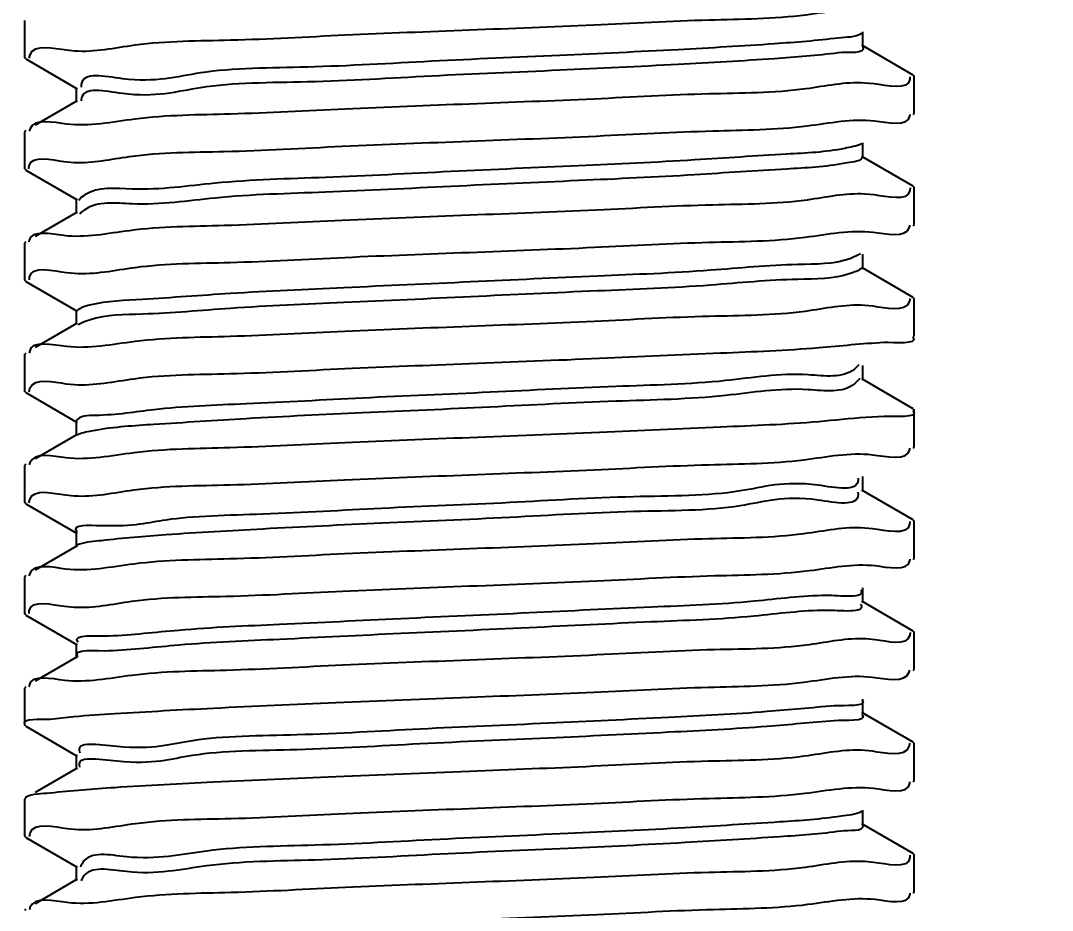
# Model space of a CAD drawing. Extents: x -452079 to 117456, y 3902 to 836955.
# Drawn here: x -256828.9 to -256736.4, y 691730.2 to 691810 of the extents above; entities that cross this region are included whole.
import ezdxf
from ezdxf import colors
from ezdxf.entities.mleader import LeaderData, LeaderLine
from ezdxf.math import Vec2, Vec3

# ---------------------------------------------------------------- set-up
doc = ezdxf.new("R2010")
doc.units = 0
doc.header["$LTSCALE"] = 1000
doc.header["$MEASUREMENT"] = 0
doc.linetypes.add('AUDIT_D_160901175043-111', pattern=[0])
doc.linetypes.add('AUDIT_D_160901175043-122', pattern=[0])
doc.layers.add('总说明', color=2, linetype='Continuous')
doc.styles.add('标题文字', font='txt.shx', dxfattribs={"bigfont": 'hztxt.shx'})

msp = doc.modelspace()

# ---------------------------------------------------------------- linework, layer by layer
at = {"layer": '总说明', "color": 133, "linetype": 'Continuous'}
for p, q in [((-256828.5739842237, 691806.664616964), (-256828.5739842237, 691809.9879238383)), ((-256753.4195282099, 691807.6616090277), (-256753.4195282099, 691808.9909317737)), ((-256828.1666865789, 691806.6298613829), (-256828.1019697313, 691806.9369848549)), ((-256824.822726778, 691807.358368571), (-256824.129002183, 691807.2888784214)), ((-256748.9089856663, 691805.1121441919), (-256753.5261316181, 691807.7850018108)), ((-256828.4795766522, 691806.5554125692), (-256828.5739799378, 691806.6653531688)), ((-256828.4795766522, 691806.5554125692), (-256823.8625097958, 691803.8826007658)), ((-256748.9089856663, 691805.1121441919), (-256748.8146234241, 691805.0037018555)), ((-256752.4191800368, 691804.323127864), (-256753.2576600679, 691804.3961159849)), ((-256749.2015009777, 691804.9591378142), (-256749.1977080193, 691804.7431358212)), ((-256748.8146191047, 691801.6796566426), (-256748.8146191047, 691805.002963517)), ((-256823.9690751185, 691804.0059714542), (-256823.9690751185, 691802.6766487072)), ((-256823.8624717103, 691802.8000414904), (-256827.6416840193, 691800.612137125)), ((-256823.5122418248, 691802.9090910285), (-256823.5210576591, 691802.79033608)), ((-256748.9090266761, 691801.5704522479), (-256748.8146191047, 691801.6796744486)), ((-256828.5739842237, 691796.6946963231), (-256828.5739842237, 691800.0180031975)), ((-256828.4796176621, 691800.1271838715), (-256828.5739799378, 691800.0187394117)), ((-256753.4195282099, 691797.6916883868), (-256753.4195282099, 691799.0210111329)), ((-256748.9089856663, 691795.142223552), (-256753.5261316181, 691797.81508117)), ((-256828.2037951567, 691796.7083936614), (-256828.1815832698, 691796.9764581063)), ((-256825.0819291578, 691797.3636757323), (-256824.1342878037, 691797.2839975209)), ((-256828.4795766522, 691796.5854919284), (-256828.5739842237, 691796.6946851892)), ((-256828.4795766522, 691796.5854919284), (-256823.8625097958, 691793.912680125)), ((-256749.1933411633, 691795.0140413783), (-256749.2094116782, 691794.7574401126)), ((-256748.9089856663, 691795.142223552), (-256748.8146191047, 691795.0330606998)), ((-256748.8146191047, 691791.7097360027), (-256748.8146191047, 691795.0330428771)), ((-256823.9690751185, 691794.0360508134), (-256823.9690751185, 691792.7067280664)), ((-256752.3733382442, 691794.3576109671), (-256753.25617136, 691794.4353500559)), ((-256823.8624717103, 691792.8301208589), (-256827.6416840193, 691790.6422164842)), ((-256823.5027851549, 691792.7846504097), (-256823.6421815951, 691792.6412163462)), ((-256823.4617183202, 691792.8219755954), (-256823.5027851549, 691792.7846504097)), ((-256748.9090266761, 691791.600531607), (-256748.8146191047, 691791.7097101501)), ((-256828.4796176621, 691790.1572632306), (-256828.5739842237, 691790.0480714227)), ((-256828.5739842237, 691786.7247756823), (-256828.5739842237, 691790.0480825567)), ((-256753.6235982304, 691789.0692393082), (-256754.5656920218, 691788.6454876048)), ((-256753.4195282099, 691787.721767746), (-256753.4195282099, 691789.051090492)), ((-256748.9089856663, 691785.1723029112), (-256753.5261316181, 691787.8451605384)), ((-256828.4795766522, 691786.6155712876), (-256828.5739814335, 691786.7241818068)), ((-256828.4795766522, 691786.6155712876), (-256823.8625097958, 691783.9427594842)), ((-256828.1622039371, 691786.7553050724), (-256828.1569889051, 691786.9875787041)), ((-256824.8286105258, 691787.4179741918), (-256824.1285728471, 691787.3512282354)), ((-256749.1911436276, 691785.0922892458), (-256749.2562113156, 691784.7795216973)), ((-256748.9089856663, 691785.1723029112), (-256748.8146191047, 691785.0630963837)), ((-256748.8146191047, 691781.739815361), (-256748.8146191047, 691785.0631222363)), ((-256823.9690751185, 691784.066130181), (-256823.9690751185, 691782.7368074256)), ((-256752.4845357587, 691784.3770541503), (-256753.2581132663, 691784.4517688045)), ((-256823.8624717103, 691782.860200218), (-256827.6416840193, 691780.6722958434)), ((-256823.6141980228, 691782.8202068406), (-256823.7757191782, 691782.728465032)), ((-256823.5536118777, 691782.8499130543), (-256823.6141980228, 691782.8202068406)), ((-256748.9090266761, 691781.6306109672), (-256748.8146208332, 691781.7402838526)), ((-256828.4796176621, 691780.1873425898), (-256828.5739814335, 691780.0775680487)), ((-256828.5739842237, 691776.7548550415), (-256828.5739842237, 691780.0781619243)), ((-256753.7688875881, 691779.1444151459), (-256754.1635436726, 691778.7546933071)), ((-256753.4195282099, 691777.7518471052), (-256753.4195282099, 691779.0811698606)), ((-256824.8841371008, 691777.4428132271), (-256824.1300947213, 691777.3695413909)), ((-256753.6993559332, 691777.9167461974), (-256754.1635436726, 691777.4253705518)), ((-256748.9089856663, 691775.2023822704), (-256753.5261316181, 691777.8752398976)), ((-256828.4795766522, 691776.6456506468), (-256828.5739793063, 691776.7556442582)), ((-256828.4795766522, 691776.6456506468), (-256823.8625097958, 691773.9728388517)), ((-256828.1832206299, 691776.7127266071), (-256828.1060123344, 691777.0322894166)), ((-256748.9089856663, 691775.2023822704), (-256748.8146208332, 691775.0936700861)), ((-256748.8146191047, 691771.7698947211), (-256748.8146191047, 691775.0932016039)), ((-256823.9690751185, 691774.0962095401), (-256823.9690751185, 691772.7668867857)), ((-256751.5343901937, 691774.5037925254), (-256753.1505023328, 691774.4148844612)), ((-256823.8624717103, 691772.8902795772), (-256827.6416840193, 691770.7023752026)), ((-256823.6206661401, 691772.9391859929), (-256823.8407485497, 691772.8488307596)), ((-256748.9090266761, 691771.6606903264), (-256748.8146225934, 691771.7705581832)), ((-256828.5739842237, 691766.7849344007), (-256828.5739842237, 691770.1082412835)), ((-256828.4796176621, 691770.21742195), (-256828.5739793063, 691770.1090305011)), ((-256753.4195282099, 691767.7819264644), (-256753.4195282099, 691769.1112492197)), ((-256753.8494969879, 691768.9663064472), (-256753.8472442192, 691768.8638990085)), ((-256824.9093215515, 691767.4705034663), (-256824.130640873, 691767.3954828038)), ((-256753.8582013969, 691767.7238190734), (-256753.8472442192, 691767.5345762532)), ((-256748.9089856663, 691765.2324616296), (-256753.5261316181, 691767.9053192568)), ((-256828.4795766522, 691766.675730006), (-256828.5739842237, 691766.7849523175)), ((-256828.4795766522, 691766.675730006), (-256823.8625097958, 691764.0029182109)), ((-256828.1968465199, 691766.7583915471), (-256828.1348704671, 691767.0684871209)), ((-256752.5533105967, 691764.4307111484), (-256753.2600308147, 691764.49763079)), ((-256749.2248488044, 691765.089813104), (-256749.2280178418, 691764.8614092312)), ((-256748.9089856663, 691765.2324616296), (-256748.8146225934, 691765.1239444261)), ((-256748.8146191047, 691761.7999740803), (-256748.8146191047, 691765.123280963)), ((-256823.9690751185, 691764.1262888993), (-256823.9690751185, 691762.7969661449)), ((-256823.8624717103, 691762.9203589364), (-256827.6416840193, 691760.7324545627)), ((-256823.6757180815, 691763.0578832199), (-256823.893006652, 691762.9665784613)), ((-256748.9090266761, 691761.6907696855), (-256748.8146191047, 691761.7999768743)), ((-256828.4796176621, 691760.2475013091), (-256828.5739842237, 691760.138338552)), ((-256828.5739842237, 691756.8150137599), (-256828.5739842237, 691760.1383206426)), ((-256753.4195282099, 691757.8120058236), (-256753.4195282099, 691759.1413285789)), ((-256748.9089856663, 691755.2625409887), (-256753.5261316181, 691757.935398616)), ((-256828.1954910432, 691756.8346128316), (-256828.179931219, 691757.0904089232)), ((-256825.0169513666, 691757.4902832044), (-256824.132516946, 691757.4126059824)), ((-256828.4795766522, 691756.7058093651), (-256828.5739842237, 691756.8150025319)), ((-256828.4795766522, 691756.7058093651), (-256823.8625097958, 691754.0329975701)), ((-256749.1853003551, 691755.1455316768), (-256749.2131524918, 691754.8696978997)), ((-256748.9089856663, 691755.2625409887), (-256748.8146191047, 691755.1533631088)), ((-256748.8146191047, 691751.8300534395), (-256748.8146191047, 691755.1533603232)), ((-256752.3203887598, 691754.483048726), (-256753.1573539239, 691754.5574802338)), ((-256823.9690751185, 691754.1563682585), (-256823.9690751185, 691752.8270455041)), ((-256823.8624717103, 691752.9504382956), (-256827.6416840193, 691750.7625339219)), ((-256748.9090266761, 691751.7208490447), (-256748.8146227257, 691751.829378809)), ((-256828.4796176621, 691750.2775806683), (-256828.5739842237, 691750.168376471)), ((-256828.5739842237, 691746.8450931191), (-256828.5739842237, 691750.1684000018)), ((-256753.4195282099, 691747.8420851828), (-256753.4195282099, 691749.1714079381)), ((-256748.9089856663, 691745.2926203479), (-256753.5261316181, 691747.9654779761)), ((-256828.4795766522, 691746.7358887253), (-256828.5739837245, 691746.8448431754)), ((-256826.3066085887, 691747.3827338909), (-256824.1618257196, 691747.6053822563)), ((-256828.4795766522, 691746.7358887253), (-256823.8625097958, 691744.0630769293)), ((-256749.2235057217, 691745.2155500344), (-256749.2850796853, 691744.911279264)), ((-256748.9089856663, 691745.2926203479), (-256748.8146227257, 691745.1827650509)), ((-256748.8146191047, 691741.8601327987), (-256748.8146191047, 691745.1834396824)), ((-256823.9690751185, 691744.1864476177), (-256823.9690751185, 691742.8571248633)), ((-256752.5708530408, 691744.4892205811), (-256753.2597262331, 691744.5584028579)), ((-256823.8624717103, 691742.9805176548), (-256827.6416840193, 691740.7926132894)), ((-256748.9090266761, 691741.7509284039), (-256748.8146244225, 691741.8609517982)), ((-256828.5739842237, 691736.8751724876), (-256828.5739842237, 691740.198479361)), ((-256828.4796176621, 691740.3076600275), (-256828.5739837245, 691740.1982294173)), ((-256753.4195282099, 691737.872164542), (-256753.4195282099, 691739.2014872982)), ((-256824.7782594667, 691737.5730910228), (-256824.1280888722, 691737.5066727056)), ((-256748.9089856663, 691735.3226997071), (-256753.5261316181, 691737.9955573353)), ((-256828.4795766522, 691736.7659680845), (-256828.5739816663, 691736.8757421608)), ((-256828.4795766522, 691736.7659680845), (-256823.8625097958, 691734.0931562894)), ((-256828.1609597908, 691736.8429788427), (-256828.1005906251, 691737.1454074105)), ((-256749.2091040065, 691735.1730393079), (-256749.2075176233, 691734.9527899997)), ((-256748.9089856663, 691735.3226997071), (-256748.8146244225, 691735.2143380401)), ((-256748.8146191047, 691731.8902121579), (-256748.8146191047, 691735.2135190415)), ((-256823.9690751185, 691734.2165269769), (-256823.9690751185, 691732.8872042309)), ((-256752.4648705547, 691734.5293206788), (-256753.2584587925, 691734.6005857653)), ((-256823.8624717103, 691733.010597014), (-256827.6416840193, 691730.8226926486)), ((-256823.4589963996, 691733.0423539701), (-256823.5316747272, 691732.8816205432)), ((-256823.4396764872, 691733.0788761826), (-256823.4589963996, 691733.0423539701)), ((-256748.9090266761, 691731.7810077631), (-256748.8146191047, 691731.8902355517)), ((-256828.4796176621, 691730.3377393867), (-256828.5739816663, 691730.2291284028))]:
    msp.add_line(p, q, dxfattribs=at)
for points, start_tangent, end_tangent in [([(-256788.6943016642, 691809.157097119), (-256777.5458520607, 691809.6066706536), (-256767.2129812439, 691810.0597074694), (-256758.5372938545, 691810.5177230929), (-256752.4191800368, 691810.9697416221)], (0.9992093668970119, 0.03975727738757817), (0.9936256491573059, -0.112730072903031)), ([(-256824.129002183, 691807.2888784214), (-256818.6901017738, 691807.8062391031), (-256810.1139463962, 691808.2573977608), (-256799.8503818804, 691808.7072074144), (-256788.6943016642, 691809.157097119)], (0.997293029417088, -0.07352967751926708), (0.999209366874808, 0.03975727794562509)), ([(-256753.5031923943, 691808.8298814028), (-256755.623325297, 691808.4270761666)], (-0.8545442055247621, -0.5193786680294573), (-0.9925678772972736, -0.1216922715606229)), ([(-256828.1019697313, 691806.9369848549), (-256824.822726778, 691807.358368571)], (0.3338840271720197, 0.9426141609372279), (0.9921337532168288, -0.125182329934735)), ([(-256755.623325297, 691808.4270761666), (-256761.3416004305, 691807.9065080286), (-256769.9775239223, 691807.3859399167), (-256780.6099221253, 691806.8653718132), (-256792.1046621048, 691806.3448036752), (-256803.2356269614, 691805.8242355633), (-256812.8155028013, 691805.3036674262), (-256819.8224268046, 691804.7830993227), (-256823.5089868114, 691804.2625312108), (-256823.520538227, 691804.0231905013)], (-0.9925678776615909, -0.1216922685891148), (0.03836108958405816, -0.9992639425126497)), ([(-256755.623325297, 691807.0977534197), (-256761.3416004305, 691806.5771852742), (-256769.9775239223, 691806.0566171698), (-256780.6099221253, 691805.5360490672), (-256792.1046621048, 691805.0154809208), (-256803.2356269614, 691804.4949128173), (-256812.8155028013, 691803.9743446709), (-256819.8224268046, 691803.4537765683), (-256823.5089868114, 691802.9332084648)], (-0.992567877682309, -0.1216922684201301), (-0.1449315840395879, -0.9894416789016804)), ([(-256753.4462116075, 691807.6407736476), (-256753.4326534786, 691807.6183215232), (-256755.623325297, 691807.0977534197)], (0.6154416976256123, -0.7881824134194473), (-0.9925678774341608, -0.1216922704441205)), ([(-256753.2576600679, 691804.3961159849), (-256758.5372938545, 691803.8711093442), (-256767.2129812439, 691803.4130937114), (-256777.5458520607, 691802.9600568964), (-256788.6943016642, 691802.510483361)], (-0.9982275252931332, 0.05951308887251094), (-0.9992093668912978, -0.03975727753118902)), ([(-256749.1977080193, 691804.7431358212), (-256752.4191800368, 691804.323127864)], (-0.0973132247761557, -0.9952538049581451), (-0.993625649212243, 0.1127300724188043)), ([(-256788.6943016642, 691802.510483361), (-256799.8503818804, 691802.0605936489), (-256810.1139463962, 691801.6107839943), (-256818.6901017738, 691801.159625346), (-256824.822726778, 691800.711754813)], (-0.9992093668943733, -0.03975727745388982), (-0.9921337535540392, 0.1251823272621709)), ([(-256823.5089868114, 691802.9332084648), (-256823.5122418248, 691802.9090910285)], (-0.1449319836142526, -0.9894416203726414), (-0.122781635247958, -0.992433710655698)), ([(-256752.3733382442, 691801.0042247243), (-256749.2004172814, 691801.4587637495), (-256749.1919543457, 691801.575692203)], (0.9931062954079786, -0.1172172599109911), (0.01851723393512748, 0.9998285413246573)), ([(-256824.822726778, 691800.711754813), (-256828.1123031874, 691800.2596838839), (-256828.1553246931, 691800.0759668221)], (-0.9921337538403435, 0.1251823249930625), (-0.1560008517424571, -0.9877569206316037)), ([(-256788.6943016642, 691799.1871764875), (-256777.3139365849, 691799.6463693558), (-256766.884838953, 691800.1053324315), (-256758.4276335028, 691800.5544869277), (-256752.3733382442, 691801.0042247243)], (0.9992093669013694, 0.03975727727806081), (0.9931062956540884, -0.1172172578258611)), ([(-256824.1342878037, 691797.2839975209), (-256819.1843495214, 691797.8061470595), (-256810.6813497667, 691798.260566013), (-256800.1004296851, 691798.7269139971), (-256788.6943016642, 691799.1871764875)], (0.9987783135547935, -0.04941538599103054), (0.9992093668789411, 0.03975727784174631)), ([(-256753.5537628562, 691798.9498369732), (-256755.0526894772, 691798.5362818764)], (-0.8835367623553586, -0.4683618148041221), (-0.9796624217473104, -0.2006527832256382)), ([(-256828.1815832698, 691796.9764581063), (-256825.0819291578, 691797.3636757323)], (0.2228162371324151, 0.974860464102505), (0.9931705067735719, -0.116671952392709)), ([(-256755.0526894772, 691798.5362818764), (-256760.2653254301, 691798.0157137645), (-256768.5104134766, 691797.4951456274), (-256778.9084694603, 691796.9745775155), (-256790.3503571612, 691796.454009412), (-256801.6155973089, 691795.9334412656), (-256811.5025532183, 691795.412873163), (-256818.9566065253, 691794.892305025), (-256823.1826508709, 691794.3717369122), (-256823.7167625477, 691793.8723396688)], (-0.9796624209921542, -0.200652786912595), (-0.5443056553591382, -0.8388869730446762)), ([(-256753.4399407257, 691797.7061979409), (-256755.0526894772, 691797.206959122)], (-0.5793640390958534, -0.8150688990524289), (-0.9796624219097837, -0.2006527824323828)), ([(-256755.0526894772, 691797.206959122), (-256760.2653254301, 691796.6863910101), (-256768.5104134766, 691796.1658228721), (-256778.9084694603, 691795.6452547602), (-256790.3503571612, 691795.1246866576), (-256801.6155973089, 691794.6041185196), (-256811.5025532183, 691794.083550416), (-256818.9566065253, 691793.5629822697), (-256823.1826508709, 691793.0424141661), (-256823.4617183202, 691792.8219755954)], (-0.9796624210323952, -0.2006527867161231), (-0.7472872352853431, -0.6645011572447322)), ([(-256753.25617136, 691794.4353500559), (-256758.4276335028, 691793.9078731613), (-256766.884838953, 691793.4587186651), (-256777.3139365849, 691792.9997555978), (-256788.6943016642, 691792.5405627211)], (-0.9983777256730061, 0.05693783346770148), (-0.9992093668800437, -0.03975727781403339)), ([(-256749.2094116782, 691794.7574401126), (-256752.3733382442, 691794.3576109671)], (-0.1947200204728604, -0.9808588652946197), (-0.9931062958122778, 0.1172172564856236)), ([(-256788.6943016642, 691792.5405627211), (-256800.1004296851, 691792.080300239), (-256810.6813497667, 691791.6139522466), (-256819.1843495214, 691791.1595333024), (-256825.0819291578, 691790.7170619752)], (-0.9992093669109275, -0.03975727703784113), (-0.9931705071401133, 0.1166719492725233)), ([(-256825.0819291578, 691790.7170619752), (-256828.1933373393, 691790.2674934614), (-256828.203984517, 691790.148016587)], (-0.993170507041028, 0.1166719501159864), (-0.03352808187699215, -0.9994377758148077)), ([(-256788.6943016642, 691789.2172558383), (-256777.4971136705, 691789.6688495168), (-256767.1989051768, 691790.1205310171), (-256758.6084685189, 691790.5735606888), (-256752.4845357587, 691791.0236679075)], (0.999209366905379, 0.03975727717729229), (0.9922291493378886, -0.1244239334059575)), ([(-256752.4845357587, 691791.0236679075), (-256749.2390354362, 691791.478032319), (-256749.2019072523, 691791.6448874875)], (0.9922291498135161, -0.1244239296130262), (0.1497394319264672, 0.9887254940206301)), ([(-256824.1285728471, 691787.3512282354), (-256818.6767127005, 691787.8672059878), (-256810.168421279, 691788.3149855678), (-256799.8860925746, 691788.765885967), (-256788.6943016642, 691789.2172558383)], (0.9974288101967033, -0.0716642769417873), (0.9992093668820043, 0.03975727776475821)), ([(-256754.5656920218, 691788.6454876048), (-256759.2597293587, 691788.1249194668), (-256767.0934833692, 691787.6043513549), (-256777.2313458969, 691787.0837832178), (-256788.5919349709, 691786.5632151143), (-256799.9634432749, 691786.0426470014), (-256810.1328987156, 691785.5220788644), (-256818.0155494058, 691785.0015107525), (-256822.7705714845, 691784.4809426145), (-256823.875619707, 691783.9778891039)], (-0.9430358196836305, -0.3326912123781199), (-0.686531605077837, -0.7270999623361625)), ([(-256828.1569889051, 691786.9875787041), (-256824.8286105258, 691787.4179741918)], (0.1362001122355916, 0.9906813460578595), (0.9930908422801948, -0.1173481102498602)), ([(-256753.5258940359, 691787.8207627154), (-256754.5656920218, 691787.3161648494)], (-0.6812882982721554, -0.7320152010972387), (-0.9430358165138608, -0.332691221363047)), ([(-256754.5656920218, 691787.3161648494), (-256759.2597293587, 691786.7955967124), (-256767.0934833692, 691786.2750286089), (-256777.2313458969, 691785.7544604709), (-256788.5919349709, 691785.233892359), (-256799.9634432749, 691784.7133242554), (-256810.1328987156, 691784.192756109), (-256818.0155494058, 691783.6721880065), (-256822.7705714845, 691783.1516198601), (-256823.5536118777, 691782.8499130543)], (-0.9430358197773975, -0.3326912121123312), (-0.9028249266869623, -0.4300083159110779)), ([(-256749.2562113156, 691784.7795216973), (-256752.4845357587, 691784.3770541503)], (-0.3401207418303981, -0.940381774056016), (-0.9922291490055719, 0.1244239360560447)), ([(-256753.2581132663, 691784.4517688045), (-256758.6084685189, 691783.9269469223), (-256767.1989051768, 691783.47391726), (-256777.4971136705, 691783.0222357503), (-256788.6943016642, 691782.5706420803)], (-0.9977491989834875, 0.06705621468446678), (-0.9992093668868052, -0.03975727764410165)), ([(-256788.6943016642, 691782.5706420803), (-256799.8860925746, 691782.1192722014), (-256810.168421279, 691781.6683718098), (-256818.6767127005, 691781.2205922297), (-256824.8286105258, 691780.7713604347)], (-0.9992093669027721, -0.03975727724280768), (-0.9930908423170698, 0.1173481099377953)), ([(-256824.8286105258, 691780.7713604347), (-256828.1610172161, 691780.3067134843), (-256828.1657868953, 691780.1907450875)], (-0.993090842296164, 0.117348110114717), (0.01084118265646372, -0.9999412326525041)), ([(-256788.6943016642, 691779.2473351975), (-256777.0308873163, 691779.718291957), (-256766.1806454801, 691780.1991945618), (-256757.3757096653, 691780.6805371485), (-256751.5343901937, 691781.1504062825)], (0.9992093669011644, 0.03975727728321271), (0.9989696696786905, 0.04538280579743951)), ([(-256751.5343901937, 691781.1504062825), (-256748.9165976674, 691781.6242956558)], (0.9989696695022592, 0.04538280968105958), (-0.6405536588544499, 0.7679134131711576)), ([(-256824.1300947213, 691777.3695413909), (-256818.7647199159, 691777.8919644646), (-256810.1755201922, 691778.3447297049), (-256799.8856373833, 691778.7959841985), (-256788.6943016642, 691779.2473351975)], (0.9976973551932393, -0.06782320724070312), (0.9992093668784484, 0.03975727785413174)), ([(-256754.1635436726, 691778.7546933071), (-256758.3273122714, 691778.2341251952), (-256765.7302562756, 691777.7135570572), (-256775.5827210483, 691777.1929889537), (-256786.8337673166, 691776.6724208157), (-256798.2832724017, 691776.1518527038), (-256808.7099445176, 691775.6312846012), (-256817.0015950513, 691775.1107164632), (-256822.2737730959, 691774.5901483513), (-256823.9559506823, 691774.0883859406)], (-0.7802936640958141, -0.6254133015629977), (-0.512036940575847, -0.8589634284914152)), ([(-256828.1060123344, 691777.0322894166), (-256824.8841371008, 691777.4428132271)], (0.3674369581151234, 0.930048429820246), (0.9921663287654026, -0.1249238810803726)), ([(-256754.1635436726, 691777.4253705518), (-256758.3273122714, 691776.9048024482), (-256765.7302562756, 691776.3842343102), (-256775.5827210483, 691775.8636661983), (-256786.8337673166, 691775.3430980613), (-256798.2832724017, 691774.8225299494), (-256808.7099445176, 691774.3019618458), (-256817.0015950513, 691773.7813937088), (-256822.2737730959, 691773.2608256043), (-256823.6206661401, 691772.9391859929)], (-0.7802936642222211, -0.6254133014052866), (-0.9461449770763306, -0.3237432352238886)), ([(-256748.926991842, 691774.9894760429), (-256748.9177541447, 691774.9790590416), (-256751.5343901937, 691774.5037925254)], (0.6799237057277662, -0.7332828611043777), (-0.9989696694915675, -0.04538280991640502)), ([(-256753.1505023328, 691774.4148844612), (-256757.3757096653, 691774.033923383), (-256766.1806454801, 691773.5525808047), (-256777.0308873163, 691773.0716781906), (-256788.6943016642, 691772.6007214395)], (-0.9978518039472734, -0.06551165819281767), (-0.9992093668923555, -0.03975727750460488)), ([(-256788.6943016642, 691772.6007214395), (-256799.8856373833, 691772.1493704404), (-256810.1755201922, 691771.6981159478), (-256818.7647199159, 691771.2453507074), (-256824.8841371008, 691770.796199469)], (-0.9992093669091856, -0.03975727708161798), (-0.992166329028496, 0.1249238789908406)), ([(-256824.8841371008, 691770.796199469), (-256828.1201110327, 691770.3478656999), (-256828.169369818, 691770.1604163694)], (-0.992166328963819, 0.1249238795045166), (-0.1807167445675529, -0.9835351840340568)), ([(-256788.6943016642, 691769.2774145567), (-256777.5039407735, 691769.7287252165), (-256767.2258414769, 691770.1794176364), (-256758.7119812195, 691770.6274589646), (-256752.5533105967, 691771.0773249149)], (0.9992093668858646, 0.03975727766774109), (0.9931640262811386, -0.1167271043975558)), ([(-256752.5533105967, 691771.0773249149), (-256749.2243287073, 691771.5422479362), (-256749.2206689485, 691771.6549420665)], (0.9931640264208459, -0.1167271032088663), (-0.01844192922584846, 0.9998299331618498)), ([(-256824.130640873, 691767.3954828038), (-256818.787028312, 691767.9206918107), (-256810.193215539, 691768.373973257), (-256799.8959951972, 691768.8256341509), (-256788.6943016642, 691769.2774145567)], (0.9977703151895235, -0.06674127753196597), (0.9992093668932496, 0.03975727748213582)), ([(-256828.1348704671, 691767.0684871209), (-256824.9093215515, 691767.4705034663)], (0.3325181510735095, 0.9430968556869729), (0.9922520601572994, -0.1242410926931789)), ([(-256753.8472442192, 691768.8638990085), (-256757.4703923085, 691768.343330905), (-256764.4241214314, 691767.822762793), (-256773.9666936522, 691767.302194656), (-256785.0802252398, 691766.7816265441), (-256796.5792618201, 691766.2610584061), (-256807.2372282514, 691765.7404903026), (-256815.9172642895, 691765.2199221906), (-256821.6934908492, 691764.6993540527), (-256823.9497714576, 691764.1787859417), (-256823.9342304443, 691764.1557630339)], (-0.02673132795487954, -0.9996426542048757), (0.6458166781113972, -0.7634925135671993)), ([(-256753.8472442192, 691767.5345762532), (-256757.4703923085, 691767.0140081506), (-256764.4241214314, 691766.4934400386), (-256773.9666936522, 691765.9728719007), (-256785.0802252398, 691765.452303798), (-256796.5792618201, 691764.9317356601), (-256807.2372282514, 691764.4111675482), (-256815.9172642895, 691763.8905994446), (-256821.6934908492, 691763.3700312983)], (-0.02673132791995639, -0.9996426542058096), (-0.993507117550174, -0.1137699757279791)), ([(-256753.2600308147, 691764.49763079), (-256758.7119812195, 691763.9808452075), (-256767.2258414769, 691763.5328038876), (-256777.5039407735, 691763.0821114584), (-256788.6943016642, 691762.6308007987)], (-0.9974782324596807, 0.07097306368694725), (-0.9992093669040272, -0.03975727721126354)), ([(-256749.2280178418, 691764.8614092312), (-256752.5533105967, 691764.4307111484)], (-0.1267068075919155, -0.9919402123665849), (-0.9931640264495938, 0.116727102964268)), ([(-256788.6943016642, 691762.6308007987), (-256799.8959951972, 691762.1790203928), (-256810.193215539, 691761.7273594915), (-256818.787028312, 691761.2740780452), (-256824.9093215515, 691760.8238897092)], (-0.9992093668952438, -0.03975727743201772), (-0.9922520603533704, 0.1242410911272577)), ([(-256821.6934908492, 691763.3700312983), (-256823.6757180815, 691763.0578832199)], (-0.9935071182220918, -0.1137699698603925), (-0.9563383937361503, -0.2922616578789633)), ([(-256752.3203887598, 691761.129662484), (-256749.1999985793, 691761.5792012588), (-256749.1865241298, 691761.7046140489)], (0.9930298848197361, -0.1178628349179756), (0.04982809210746798, 0.9987578090993482)), ([(-256824.9093215515, 691760.8238897092), (-256828.1517297042, 691760.3694324374), (-256828.186820335, 691760.2053725469)], (-0.992252060470728, 0.1242410901899801), (-0.1424170868670361, -0.9898067353621651)), ([(-256788.6943016642, 691759.3074939243), (-256777.2789865297, 691759.7681379515), (-256766.7152680171, 691760.2337222426), (-256758.2279637077, 691760.6870605528), (-256752.3203887598, 691761.129662484)], (0.9992093668802261, 0.03975727780944894), (0.993029884748802, -0.1178628355156147)), ([(-256824.132516946, 691757.4126059824), (-256818.969315681, 691757.93967345), (-256810.5131705639, 691758.3888909231), (-256800.0697171775, 691758.8485065607), (-256788.6943016642, 691759.3074939243)], (0.9983933344268746, -0.05666347829058115), (0.9992093668948181, 0.03975727744271576)), ([(-256753.6106767462, 691758.9628305036), (-256756.6910999076, 691758.4525365989)], (0.5460202923795994, -0.8377719500614095), (-0.999991230173579, -0.004188027690002346)), ([(-256828.179931219, 691757.0904089232), (-256825.0169513666, 691757.4902832044)], (0.1928004851458352, 0.981237979762061), (0.9931283809098962, -0.1170299920160988)), ([(-256756.6910999076, 691758.4525365989), (-256763.1783261106, 691757.9319684954), (-256772.3872814228, 691757.4114003918), (-256783.3356682875, 691756.8908322464), (-256794.8556479805, 691756.3702641419), (-256805.7184113742, 691755.8496959965), (-256814.7652529509, 691755.329127893), (-256821.031167419, 691754.8085597894)], (-0.9999912301648656, -0.004188029770536573), (-0.9990273209665089, -0.04409548687201547)), ([(-256756.6910999076, 691757.1232138529), (-256763.1783261106, 691756.6026457484), (-256772.3872814228, 691756.0820776374), (-256783.3356682875, 691755.5615094994), (-256794.8556479805, 691755.0409413875), (-256805.7184113742, 691754.5203732495), (-256814.7652529509, 691753.999805147), (-256821.031167419, 691753.479237035)], (-0.9999912301648656, -0.004188029770536573), (-0.9990273209665089, -0.04409548687201547)), ([(-256753.6274642323, 691757.6575554676), (-256753.6175800518, 691757.6437819899), (-256756.6910999076, 691757.1232138529)], (0.5962832032622448, -0.8027741534873408), (-0.9999912301511988, -0.004188033033785832)), ([(-256821.031167419, 691754.8085597894), (-256823.8477844217, 691754.2879916524), (-256823.836406614, 691754.2745536884)], (-0.9990273209262253, -0.04409548778468015), (0.6651741341268322, -0.7466882691516047)), ([(-256753.1573539239, 691754.5574802338), (-256758.2279637077, 691754.0404467956), (-256766.7152680171, 691753.5871084855), (-256777.2789865297, 691753.1215241934), (-256788.6943016642, 691752.6608801578)], (-0.9983082608645245, 0.05814306742552095), (-0.9992093668987856, -0.03975727734299839)), ([(-256749.2131524918, 691754.8696978997), (-256752.3203887598, 691754.483048726)], (-0.2418434019535744, -0.9703152935677773), (-0.9930298849082532, 0.1178628341721912)), ([(-256821.031167419, 691753.479237035), (-256823.849411446, 691752.9607175161)], (-0.9990273210481946, -0.044095485021347), (0.6184755824360341, -0.7858040175071699)), ([(-256788.6943016642, 691752.6608801578), (-256800.0697090712, 691752.2018931295), (-256810.5131565065, 691751.7422778617), (-256818.9692994294, 691751.2930606903), (-256825.0169387714, 691750.8436706673)], (-0.999209366889706, -0.03975727757119638), (-0.9931262105757344, 0.117048408222762)), ([(-256825.0169387714, 691750.8436706673), (-256828.188801992, 691750.3891162622), (-256828.197032492, 691750.2727595113)], (-0.9931262101998444, 0.1170484114120936), (-0.01705837273656507, -0.9998544953739923)), ([(-256752.5708530408, 691751.1358343383), (-256749.2750061427, 691751.5887124037), (-256749.2341593125, 691751.7697796199)], (0.9921403628096205, -0.1251299344041814), (0.148818388754897, 0.9888645443984714)), ([(-256788.6943016642, 691749.3375732835), (-256777.5424187177, 691749.7872890803), (-256767.2780614657, 691750.2371120603), (-256758.705748725, 691750.687993846), (-256752.5708530408, 691751.1358343383)], (0.9992093669011409, 0.0397572772838048), (0.992140362882549, -0.1251299338259402)), ([(-256824.1618257196, 691747.6053822563), (-256820.5049023994, 691747.8723373153), (-256811.6551626616, 691748.364054666), (-256800.6831263484, 691748.8530589967), (-256788.6943016642, 691749.3375732835)], (0.9956442206468126, 0.09323403827251829), (0.9992093668948161, 0.03975727744276378)), ([(-256753.477221913, 691749.0851378805), (-256755.9913724952, 691748.561742344)], (0.604651608217861, -0.7964900706722932), (-0.9965759913186935, -0.08268188149264304)), ([(-256755.9913724952, 691748.561742344), (-256761.9959674676, 691748.0411741977), (-256770.8484110118, 691747.5206060942), (-256781.6044337724, 691747.0000379822), (-256793.1167160918, 691746.4794698443), (-256804.1572698535, 691745.9589017417), (-256813.5484251336, 691745.4383335953), (-256820.2884494395, 691744.9177654918), (-256823.6584002611, 691744.3971973798), (-256823.635112922, 691744.3423484621)], (-0.9965759909825794, -0.08268188554387176), (0.4230008512920407, -0.9061292842669909)), ([(-256753.4920673904, 691747.7731508912), (-256753.4751221494, 691747.7529876922), (-256755.9913724952, 691747.2324195887)], (0.6888654124874966, -0.7248892629073983), (-0.9965759909515892, -0.08268188591740165)), ([(-256828.5478765269, 691746.8668128896), (-256828.5607546059, 691746.8859661418), (-256826.3066085887, 691747.3827338909)], (-0.6438732742148202, 0.7651321498616347), (0.9937525534856028, 0.1116058351558928)), ([(-256755.9913724952, 691747.2324195887), (-256761.9959674676, 691746.7118514423), (-256770.8484110118, 691746.1912833388), (-256781.6044337724, 691745.6707152269), (-256793.1167160918, 691745.1501470982), (-256804.1572698535, 691744.6295789863), (-256813.5484251336, 691744.1090108493), (-256820.2884494395, 691743.5884427364), (-256823.6584002611, 691743.0678746329)], (-0.9965759909757452, -0.0826818856262459), (0.3546617828106269, -0.9349946629866867)), ([(-256753.2597262331, 691744.5584028579), (-256758.705748725, 691744.0413800889), (-256767.2780614657, 691743.5904983022), (-256777.5424187177, 691743.1406753223), (-256788.6943016642, 691742.690959517)], (-0.9972517002039604, 0.07408809918138436), (-0.9992093668993488, -0.0397572773288449)), ([(-256749.2850796853, 691744.911279264), (-256752.5708530408, 691744.4892205811)], (-0.3255981959238776, -0.9455082309589464), (-0.9921403632668019, 0.1251299307792445)), ([(-256788.6943016642, 691742.690959517), (-256800.6831263484, 691742.2064452396), (-256811.6551626616, 691741.7174408996), (-256820.5049023994, 691741.2257235582), (-256826.3066085887, 691740.7361201245)], (-0.9992093669094653, -0.03975727707459067), (-0.9937525535680117, -0.111605834422113)), ([(-256823.6584002611, 691743.0678746329), (-256823.6558585291, 691743.0612746786)], (0.3546630621758211, -0.9349941776974174), (0.364040450400899, -0.9313831383871574)), ([(-256788.6943016642, 691739.3676526427), (-256777.5451234908, 691739.8172563465), (-256767.248586125, 691740.2685820946), (-256758.605063259, 691740.7241639347), (-256752.4648705547, 691741.1759344368)], (0.9992093669051634, 0.03975727718270806), (0.9934546072326984, -0.1142275946001008)), ([(-256752.4648705547, 691741.1759344368), (-256749.2042565973, 691741.6381417225), (-256749.2033231438, 691741.7395723314)], (0.9934546073895465, -0.1142275932359702), (-0.03855850059018765, 0.9992563445043702)), ([(-256826.3066085887, 691740.7361201245), (-256828.5036182192, 691740.3460507003)], (-0.9937525529616115, -0.1116058398215785), (-0.8479349342070982, -0.5301003181957203)), ([(-256824.1280888722, 691737.5066727056), (-256818.6341106997, 691738.0201712028), (-256810.0676995882, 691738.4701338048), (-256799.8239696001, 691738.918857433), (-256788.6943016642, 691739.3676526427)], (0.997005276914762, -0.07733354902058212), (0.9992093669067841, 0.03975727714197698)), ([(-256755.3729497486, 691738.6709480371), (-256760.8799851288, 691738.1503799335), (-256769.3539083091, 691737.6298117965), (-256779.8908257813, 691737.1092436846), (-256791.3667893739, 691736.5886755466), (-256802.5576849536, 691736.0681074347), (-256812.2698060435, 691735.5475393311), (-256819.467183444, 691735.0269711931), (-256823.3820898936, 691734.5064030812), (-256823.570140309, 691734.0989794155)], (-0.9884079286426891, -0.1518214958306923), (-0.2826394057708744, -0.9592262331199491)), ([(-256753.5254721747, 691739.0769432514), (-256755.3729497486, 691738.6709480371)], (-0.8837358226214019, -0.4679861064344478), (-0.988407929675436, -0.1518214891071704)), ([(-256828.1005906251, 691737.1454074105), (-256824.7782594667, 691737.5730910228)], (0.3208173725753913, 0.9471410736811189), (0.9921125692266279, -0.1253501096231659)), ([(-256753.4219768898, 691737.8714932735), (-256753.4202246753, 691737.8621934281), (-256755.3729497486, 691737.3416252817)], (0.2643813898211343, -0.96441820841181), (-0.9884079286768321, -0.1518214956084098)), ([(-256755.3729497486, 691737.3416252817), (-256760.8799851288, 691736.8210571791), (-256769.3539083091, 691736.3004890411), (-256779.8908257813, 691735.7799209385), (-256791.3667893739, 691735.2593527922), (-256802.5576849536, 691734.7387846886), (-256812.2698060435, 691734.2182165767), (-256819.467183444, 691733.6976484387), (-256823.3820898936, 691733.1770803352), (-256823.4396764872, 691733.0788761826)], (-0.9884079286762848, -0.1518214956119735), (-0.477728541620061, -0.8785075073791743)), ([(-256749.2075176233, 691734.9527899997), (-256752.4648705547, 691734.5293206788)], (-0.1070352181957574, -0.9942552298408024), (-0.9934546069646061, 0.1142275969317406)), ([(-256753.2584587925, 691734.6005857653), (-256758.605063259, 691734.0775501683), (-256767.248586125, 691733.6219683365), (-256777.5451234908, 691733.1706425884), (-256788.6943016642, 691732.7210388771)], (-0.9979761715260516, 0.06358900114174741), (-0.9992093669091479, -0.03975727708256729)), ([(-256788.6943016642, 691732.7210388771), (-256799.8239696001, 691732.2722436666), (-256810.0676995882, 691731.8235200384), (-256818.6341106997, 691731.3735574457), (-256824.7782594667, 691730.9264772563)], (-0.9992093668773673, -0.03975727788130046), (-0.9921125691297161, 0.1253501103901966)), ([(-256824.7782594667, 691730.9264772563), (-256828.1095883449, 691730.4709502851), (-256828.1504203894, 691730.2886657427)], (-0.9921125686933905, 0.1253501138435975), (-0.1474413865937289, -0.9890707949986789)), ([(-256788.6943016642, 691729.3977320018), (-256777.2735195899, 691729.8586030436), (-256766.7943005779, 691730.320194617), (-256758.3423058366, 691730.7702664501), (-256752.327815519, 691731.2191801752)], (0.9992093668957703, 0.03975727741878216), (0.9936356016790449, -0.1126423147663559)), ([(-256752.327815519, 691731.2191801752), (-256749.1856915758, 691731.6735826387), (-256749.1838861232, 691731.7727775323)], (0.9936356016881659, -0.1126423146858969), (-0.02993002944432697, 0.9995519963150801))]:
    msp.add_spline(points, degree=3, dxfattribs=dict(at, start_tangent=start_tangent, end_tangent=end_tangent))

# ---------------------------------------------------------------- leaders
at = {"layer": '总说明', "color": 4, "linetype": 'AUDIT_D_160901175043-122'}
ml = msp.add_multileader_mtext('Standard', dxfattribs=at)
ml.set_content('{\\W0.9;加长型后扩底锚栓}', color=4, style='标题文字')
ml.set_leader_properties(linetype='AUDIT_D_160901175043-111')
ml.build(insert=Vec2(0, 0))
ml.multileader.update_dxf_attribs({"dogleg_length": 0.36, "arrow_head_size": 98.468352})
ctx = ml.context
ctx.base_point, ctx.char_height, ctx.arrow_head_size, ctx.landing_gap_size, ctx.plane_origin = Vec3(-256136.5384646205, 691418.2582442072), 246.17088, 98.468352, 39.87968256000001, Vec3(-256850.0634799053, 692227.9494489665)
notes = []
notes.append((ctx, [(0, (1, 1, 0), (-256213.7450251014, 691418.2582442072), (1, 0), 77.20656048092404, [(0, [(-256787.3974740797, 692332.7160901885)], 0, [])])]))
ctx.mtext.insert, ctx.mtext.width, ctx.mtext.flow_direction = Vec3(-256096.6587820605, 691565.9607722071), 1375.025151370708, 5
for ctx, leaders in notes:
    for number, flags, end, landing, length, lines in leaders:
        leader = LeaderData()
        leader.index, (leader.has_last_leader_line, leader.has_dogleg_vector, leader.attachment_direction) = number, flags
        leader.last_leader_point, leader.dogleg_vector, leader.dogleg_length = Vec3(end), Vec3(landing), length
        for number, points, colour, breaks in lines:
            line = LeaderLine()
            line.index, line.vertices, line.color, line.breaks = number, Vec3.list(points), colors.encode_raw_color(colour), breaks
            leader.lines.append(line)
        ctx.leaders.append(leader)

doc.saveas('drawing.dxf')
